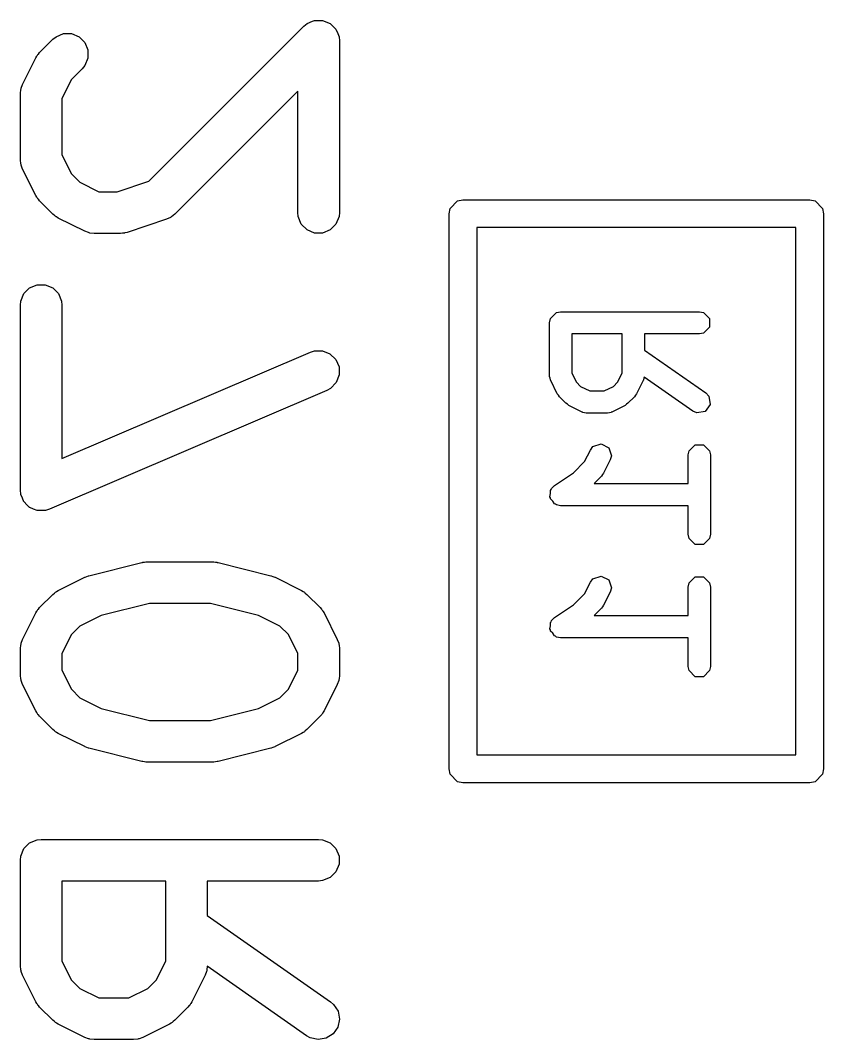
# Model space of a CAD drawing. Header units: inches. Extents: x 1.94 to 9.37, y -5.72 to -1.46.
# Drawn here: x 2.8949 to 3.0089, y -2.5291 to -2.3845 of the extents above; entities that cross this region are included whole.
import ezdxf

# ---------------------------------------------------------------- set-up
doc = ezdxf.new("R2010")
doc.units = ezdxf.units.IN
doc.header["$MEASUREMENT"] = 0
doc.layers.add('BLACK', color=250, linetype='CONTINUOUS')

msp = doc.modelspace()

# ---------------------------------------------------------------- linework, layer by layer
at = {"layer": 'BLACK', "linetype": 'CONTINUOUS'}
for p, q in [((2.91311, -2.40729), (2.93511, -2.38529)), ((2.93511, -2.38529), (2.93556, -2.38492)), ((2.93556, -2.38492), (2.93631, -2.38461)), ((2.93631, -2.38461), (2.93662, -2.38448)), ((2.93662, -2.38448), (2.93777, -2.38448)), ((2.93777, -2.38448), (2.93884, -2.38492)), ((2.93884, -2.38492), (2.93965, -2.38573)), ((2.89949, -2.38716), (2.89994, -2.38679)), ((2.89994, -2.38679), (2.901, -2.38635)), ((2.901, -2.38635), (2.90215, -2.38635)), ((2.90215, -2.38635), (2.90322, -2.38679)), ((2.90322, -2.38679), (2.90403, -2.38761)), ((2.93965, -2.38573), (2.93991, -2.38635)), ((2.93991, -2.38635), (2.94009, -2.3868)), ((2.94009, -2.3868), (2.94015, -2.38737)), ((2.89761, -2.38904), (2.89949, -2.38716)), ((2.90403, -2.38761), (2.90447, -2.38867)), ((2.94015, -2.38737), (2.94015, -2.41175)), ((2.89519, -2.39355), (2.89706, -2.3898)), ((2.89706, -2.3898), (2.89722, -2.38955)), ((2.89722, -2.38955), (2.89725, -2.38948)), ((2.89725, -2.38948), (2.89731, -2.3894)), ((2.89731, -2.3894), (2.89737, -2.38931)), ((2.89737, -2.38931), (2.89743, -2.38926)), ((2.89743, -2.38926), (2.89761, -2.38904)), ((2.90447, -2.38982), (2.90403, -2.39089)), ((2.90447, -2.38867), (2.90447, -2.38982)), ((2.90366, -2.39134), (2.90213, -2.39287)), ((2.90403, -2.39089), (2.90366, -2.39134)), ((2.89493, -2.3943), (2.89497, -2.3942)), ((2.89497, -2.3942), (2.89498, -2.39409)), ((2.89498, -2.39409), (2.89519, -2.39355)), ((2.90213, -2.39287), (2.90078, -2.39557)), ((2.89487, -2.39487), (2.89493, -2.3943)), ((2.89487, -2.40425), (2.89487, -2.39487)), ((2.90078, -2.39557), (2.90078, -2.40355)), ((2.93424, -2.3945), (2.91679, -2.41196)), ((2.93424, -2.41175), (2.93424, -2.3945)), ((2.89493, -2.40482), (2.89487, -2.40425)), ((2.90078, -2.40355), (2.90213, -2.40625)), ((2.89497, -2.40492), (2.89493, -2.40482)), ((2.89498, -2.40503), (2.89497, -2.40492)), ((2.89519, -2.40557), (2.89498, -2.40503)), ((2.89706, -2.40932), (2.89519, -2.40557)), ((2.90213, -2.40625), (2.90333, -2.40744)), ((2.90333, -2.40744), (2.90602, -2.40879)), ((2.9086, -2.40879), (2.91311, -2.40729)), ((2.89722, -2.40956), (2.89706, -2.40932)), ((2.89725, -2.40964), (2.89722, -2.40956)), ((2.89731, -2.40972), (2.89725, -2.40964)), ((2.89737, -2.40981), (2.89731, -2.40972)), ((2.89743, -2.40986), (2.89737, -2.40981)), ((2.89761, -2.41008), (2.89743, -2.40986)), ((2.89949, -2.41196), (2.89761, -2.41008)), ((2.90602, -2.40879), (2.9086, -2.40879)), ((2.95586, -2.41116), (2.95692, -2.41009)), ((2.95692, -2.41009), (2.95768, -2.40994)), ((2.95768, -2.40994), (3.00689, -2.40994)), ((3.00689, -2.40994), (3.00764, -2.41009)), ((3.00764, -2.41009), (3.00871, -2.41116)), ((2.95571, -2.41191), (2.95586, -2.41116)), ((3.00871, -2.41116), (3.00886, -2.41191)), ((2.89972, -2.41214), (2.89949, -2.41196)), ((2.89977, -2.4122), (2.89972, -2.41214)), ((2.89986, -2.41226), (2.89977, -2.4122)), ((2.89994, -2.41233), (2.89986, -2.41226)), ((2.90001, -2.41236), (2.89994, -2.41233)), ((2.90026, -2.41251), (2.90001, -2.41236)), ((2.90401, -2.41439), (2.90026, -2.41251)), ((2.91563, -2.41267), (2.91001, -2.41455)), ((2.91616, -2.41244), (2.91563, -2.41267)), ((2.91624, -2.41237), (2.91616, -2.41244)), ((2.91634, -2.41233), (2.91624, -2.41237)), ((2.91679, -2.41196), (2.91634, -2.41233)), ((2.9343, -2.41232), (2.93424, -2.41175)), ((2.93474, -2.41339), (2.9343, -2.41232)), ((2.94009, -2.41232), (2.93965, -2.41339)), ((2.94015, -2.41175), (2.94009, -2.41232)), ((2.95571, -2.49065), (2.95571, -2.41191)), ((3.00886, -2.41191), (3.00886, -2.49065)), ((2.90455, -2.41459), (2.90401, -2.41439)), ((2.93556, -2.4142), (2.93474, -2.41339)), ((2.93662, -2.41464), (2.93556, -2.4142)), ((2.93884, -2.4142), (2.93777, -2.41464)), ((2.93965, -2.41339), (2.93884, -2.4142)), ((2.95965, -2.41388), (2.95965, -2.48868)), ((3.00492, -2.41388), (2.95965, -2.41388)), ((3.00492, -2.48868), (3.00492, -2.41388)), ((2.90465, -2.4146), (2.90455, -2.41459)), ((2.90475, -2.41464), (2.90465, -2.4146)), ((2.90533, -2.4147), (2.90475, -2.41464)), ((2.90908, -2.4147), (2.90533, -2.4147)), ((2.90937, -2.41467), (2.90908, -2.4147)), ((2.90945, -2.41467), (2.90937, -2.41467)), ((2.90955, -2.41465), (2.90945, -2.41467)), ((2.90965, -2.41464), (2.90955, -2.41465)), ((2.90972, -2.41461), (2.90965, -2.41464)), ((2.91001, -2.41455), (2.90972, -2.41461)), ((2.93777, -2.41464), (2.93662, -2.41464)), ((2.89537, -2.42323), (2.89619, -2.42241)), ((2.89619, -2.42241), (2.89725, -2.42197)), ((2.89725, -2.42197), (2.8984, -2.42197)), ((2.8984, -2.42197), (2.89947, -2.42241)), ((2.89947, -2.42241), (2.90028, -2.42323)), ((2.89487, -2.42487), (2.89493, -2.42429)), ((2.89493, -2.42429), (2.89537, -2.42323)), ((2.90028, -2.42323), (2.90072, -2.42429)), ((2.90072, -2.42429), (2.90078, -2.42487)), ((2.89487, -2.45112), (2.89487, -2.42487)), ((2.90078, -2.42487), (2.90078, -2.44664)), ((2.97009, -2.42677), (2.97094, -2.42592)), ((2.97094, -2.42592), (2.97154, -2.4258)), ((2.97154, -2.4258), (2.99123, -2.4258)), ((2.99123, -2.4258), (2.99183, -2.42592)), ((2.99183, -2.42592), (2.99268, -2.42677)), ((2.96997, -2.42738), (2.97009, -2.42677)), ((2.96997, -2.43488), (2.96997, -2.42738)), ((2.99268, -2.42677), (2.99268, -2.42798)), ((2.98028, -2.42895), (2.97312, -2.42895)), ((2.97312, -2.42895), (2.97312, -2.4345)), ((2.98028, -2.4345), (2.98028, -2.42895)), ((2.99123, -2.42895), (2.98343, -2.42895)), ((2.98343, -2.42895), (2.98343, -2.43124)), ((2.99183, -2.42883), (2.99123, -2.42895)), ((2.99268, -2.42798), (2.99183, -2.42883)), ((2.90078, -2.44664), (2.93603, -2.43153)), ((2.93603, -2.43153), (2.93659, -2.43135)), ((2.93659, -2.43135), (2.93774, -2.43134)), ((2.93774, -2.43134), (2.93881, -2.43177)), ((2.93881, -2.43177), (2.93963, -2.43257)), ((2.98343, -2.43124), (2.99213, -2.43733)), ((2.93963, -2.43257), (2.94009, -2.43363)), ((2.94009, -2.43363), (2.9401, -2.43478)), ((2.97312, -2.4345), (2.97377, -2.43582)), ((2.97962, -2.43582), (2.98028, -2.4345)), ((2.93967, -2.43585), (2.93887, -2.43668)), ((2.9401, -2.43478), (2.93967, -2.43585)), ((2.96998, -2.43495), (2.96997, -2.43488)), ((2.96997, -2.43499), (2.96998, -2.43495)), ((2.97004, -2.43523), (2.96997, -2.43499)), ((2.97009, -2.43548), (2.97004, -2.43523)), ((2.97011, -2.4355), (2.97009, -2.43548)), ((2.97013, -2.43558), (2.97011, -2.4355)), ((2.97107, -2.43745), (2.97013, -2.43558)), ((2.97377, -2.43582), (2.97435, -2.43639)), ((2.97904, -2.43639), (2.97962, -2.43582)), ((2.98326, -2.43558), (2.98232, -2.43745)), ((2.98328, -2.4355), (2.98326, -2.43558)), ((2.98331, -2.43548), (2.98328, -2.4355)), ((2.98336, -2.43523), (2.98331, -2.43548)), ((2.9834, -2.43507), (2.98336, -2.43523)), ((2.99032, -2.43991), (2.9834, -2.43507)), ((2.93836, -2.43696), (2.89899, -2.45383)), ((2.93887, -2.43668), (2.93836, -2.43696)), ((2.97122, -2.43765), (2.97107, -2.43745)), ((2.97435, -2.43639), (2.97566, -2.43705)), ((2.97566, -2.43705), (2.97773, -2.43705)), ((2.97773, -2.43705), (2.97904, -2.43639)), ((2.98232, -2.43745), (2.98217, -2.43765)), ((2.99213, -2.43733), (2.99255, -2.43778)), ((2.97137, -2.43786), (2.97122, -2.43765)), ((2.9723, -2.4388), (2.97137, -2.43786)), ((2.97251, -2.43894), (2.9723, -2.4388)), ((2.97271, -2.4391), (2.97251, -2.43894)), ((2.98088, -2.43894), (2.98068, -2.4391)), ((2.98109, -2.4388), (2.98088, -2.43894)), ((2.98203, -2.43786), (2.98109, -2.4388)), ((2.98217, -2.43765), (2.98203, -2.43786)), ((2.99276, -2.43897), (2.99207, -2.43995)), ((2.99255, -2.43778), (2.99276, -2.43897)), ((2.97459, -2.44003), (2.97271, -2.4391)), ((2.97466, -2.44005), (2.97459, -2.44003)), ((2.97469, -2.44008), (2.97466, -2.44005)), ((2.97494, -2.44013), (2.97469, -2.44008)), ((2.97518, -2.4402), (2.97494, -2.44013)), ((2.97521, -2.44018), (2.97518, -2.4402)), ((2.97529, -2.4402), (2.97521, -2.44018)), ((2.9781, -2.4402), (2.97529, -2.4402)), ((2.97818, -2.44018), (2.9781, -2.4402)), ((2.97821, -2.4402), (2.97818, -2.44018)), ((2.97846, -2.44013), (2.97821, -2.4402)), ((2.97871, -2.44008), (2.97846, -2.44013)), ((2.97873, -2.44005), (2.97871, -2.44008)), ((2.97881, -2.44003), (2.97873, -2.44005)), ((2.98068, -2.4391), (2.97881, -2.44003)), ((2.99089, -2.44016), (2.99032, -2.43991)), ((2.99207, -2.43995), (2.99089, -2.44016)), ((2.97613, -2.44493), (2.97728, -2.44455)), ((2.97728, -2.44455), (2.97836, -2.44509)), ((2.98977, -2.44552), (2.99062, -2.44467)), ((2.99062, -2.44467), (2.99183, -2.44467)), ((2.99183, -2.44467), (2.99268, -2.44552)), ((2.97493, -2.44707), (2.97576, -2.44542)), ((2.97576, -2.44542), (2.97613, -2.44493)), ((2.97836, -2.44509), (2.97874, -2.44624)), ((2.97874, -2.44624), (2.97857, -2.44683)), ((2.98965, -2.44612), (2.98977, -2.44552)), ((2.98965, -2.45017), (2.98965, -2.44612)), ((2.99268, -2.44552), (2.9928, -2.44612)), ((2.9928, -2.44612), (2.9928, -2.45737)), ((2.97335, -2.44865), (2.97493, -2.44707)), ((2.97857, -2.44683), (2.97764, -2.4487)), ((2.97067, -2.45044), (2.97335, -2.44865)), ((2.97734, -2.44911), (2.97628, -2.45017)), ((2.97748, -2.4489), (2.97734, -2.44911)), ((2.97764, -2.4487), (2.97748, -2.4489)), ((2.97023, -2.45087), (2.97067, -2.45044)), ((2.97628, -2.45017), (2.98965, -2.45017)), ((2.89493, -2.45169), (2.89487, -2.45112)), ((2.89494, -2.45171), (2.89493, -2.45169)), ((2.89494, -2.45173), (2.89494, -2.45171)), ((2.89516, -2.45224), (2.89494, -2.45173)), ((2.97, -2.45205), (2.97009, -2.4516)), ((2.97009, -2.45219), (2.97, -2.45205)), ((2.97009, -2.45115), (2.9702, -2.45103)), ((2.97009, -2.4516), (2.97009, -2.45115)), ((2.9702, -2.45103), (2.97023, -2.45087)), ((2.89537, -2.45276), (2.89516, -2.45224)), ((2.89539, -2.45277), (2.89537, -2.45276)), ((2.89539, -2.45279), (2.89539, -2.45277)), ((2.89579, -2.45318), (2.89539, -2.45279)), ((2.89619, -2.45357), (2.89579, -2.45318)), ((2.97009, -2.45235), (2.97009, -2.45219)), ((2.97041, -2.45268), (2.97009, -2.45235)), ((2.97066, -2.45306), (2.97041, -2.45268)), ((2.97082, -2.45309), (2.97066, -2.45306)), ((2.97094, -2.4532), (2.97082, -2.45309)), ((2.97154, -2.45332), (2.97094, -2.4532)), ((2.98965, -2.45332), (2.97154, -2.45332)), ((2.98965, -2.45737), (2.98965, -2.45332)), ((2.8962, -2.45358), (2.89619, -2.45357)), ((2.89622, -2.45359), (2.8962, -2.45358)), ((2.89674, -2.4538), (2.89622, -2.45359)), ((2.89725, -2.45401), (2.89674, -2.4538)), ((2.89727, -2.45401), (2.89725, -2.45401)), ((2.89729, -2.45402), (2.89727, -2.45401)), ((2.89785, -2.45401), (2.89729, -2.45402)), ((2.8984, -2.45401), (2.89785, -2.45401)), ((2.89842, -2.454), (2.8984, -2.45401)), ((2.89844, -2.454), (2.89842, -2.454)), ((2.89899, -2.45383), (2.89844, -2.454)), ((2.98977, -2.45798), (2.98965, -2.45737)), ((2.9928, -2.45737), (2.99268, -2.45798)), ((2.99062, -2.45883), (2.98977, -2.45798)), ((2.99183, -2.45883), (2.99062, -2.45883)), ((2.99268, -2.45798), (2.99183, -2.45883)), ((2.90461, -2.46325), (2.91211, -2.46137)), ((2.91211, -2.46137), (2.91221, -2.46136)), ((2.91221, -2.46136), (2.91225, -2.46134)), ((2.91225, -2.46134), (2.91247, -2.46132)), ((2.91247, -2.46132), (2.91268, -2.46129)), ((2.91268, -2.46129), (2.91273, -2.4613)), ((2.91273, -2.4613), (2.91283, -2.46129)), ((2.91283, -2.46129), (2.9222, -2.46129)), ((2.9222, -2.46129), (2.9223, -2.4613)), ((2.9223, -2.4613), (2.92234, -2.46129)), ((2.92234, -2.46129), (2.92256, -2.46132)), ((2.92256, -2.46132), (2.92278, -2.46134)), ((2.92278, -2.46134), (2.92282, -2.46136)), ((2.92282, -2.46136), (2.92292, -2.46137)), ((2.92292, -2.46137), (2.93041, -2.46325)), ((2.90026, -2.46535), (2.90401, -2.46347)), ((2.90401, -2.46347), (2.90405, -2.46346)), ((2.90405, -2.46346), (2.90407, -2.46344)), ((2.90407, -2.46344), (2.90431, -2.46336)), ((2.90431, -2.46336), (2.90455, -2.46327)), ((2.90455, -2.46327), (2.90457, -2.46326)), ((2.90457, -2.46326), (2.90461, -2.46325)), ((2.93041, -2.46325), (2.93046, -2.46326)), ((2.93046, -2.46326), (2.93048, -2.46327)), ((2.93048, -2.46327), (2.93072, -2.46336)), ((2.93072, -2.46336), (2.93096, -2.46344)), ((2.93096, -2.46344), (2.93098, -2.46346)), ((2.93098, -2.46346), (2.93102, -2.46347)), ((2.93102, -2.46347), (2.93477, -2.46535)), ((2.97613, -2.46368), (2.97728, -2.4633)), ((2.97728, -2.4633), (2.97836, -2.46384)), ((2.98977, -2.46427), (2.99062, -2.46342)), ((2.99062, -2.46342), (2.99183, -2.46342)), ((2.99183, -2.46342), (2.99268, -2.46427)), ((2.97493, -2.46581), (2.97576, -2.46417)), ((2.97576, -2.46417), (2.97613, -2.46368)), ((2.97836, -2.46384), (2.97874, -2.46498)), ((2.97874, -2.46498), (2.97857, -2.46558)), ((2.98965, -2.46487), (2.98977, -2.46427)), ((2.98965, -2.46892), (2.98965, -2.46487)), ((2.99268, -2.46427), (2.9928, -2.46487)), ((2.9928, -2.46487), (2.9928, -2.47612)), ((2.89761, -2.46778), (2.89949, -2.4659)), ((2.89949, -2.4659), (2.89972, -2.46571)), ((2.89972, -2.46571), (2.89977, -2.46566)), ((2.89977, -2.46566), (2.89986, -2.4656)), ((2.89986, -2.4656), (2.89994, -2.46553)), ((2.89994, -2.46553), (2.90001, -2.4655)), ((2.90001, -2.4655), (2.90026, -2.46535)), ((2.93477, -2.46535), (2.93502, -2.4655)), ((2.93502, -2.4655), (2.93509, -2.46553)), ((2.93509, -2.46553), (2.93517, -2.4656)), ((2.93517, -2.4656), (2.93526, -2.46566)), ((2.93526, -2.46566), (2.93531, -2.46571)), ((2.93531, -2.46571), (2.93554, -2.4659)), ((2.93554, -2.4659), (2.93741, -2.46778)), ((2.97335, -2.4674), (2.97493, -2.46581)), ((2.97857, -2.46558), (2.97764, -2.46745)), ((2.89737, -2.46805), (2.89743, -2.468)), ((2.89743, -2.468), (2.89761, -2.46778)), ((2.91319, -2.46719), (2.90636, -2.4689)), ((2.92184, -2.46719), (2.91319, -2.46719)), ((2.92867, -2.4689), (2.92184, -2.46719)), ((2.93741, -2.46778), (2.9376, -2.468)), ((2.9376, -2.468), (2.93766, -2.46805)), ((2.97067, -2.46919), (2.97335, -2.4674)), ((2.97734, -2.46786), (2.97628, -2.46892)), ((2.97748, -2.46765), (2.97734, -2.46786)), ((2.97764, -2.46745), (2.97748, -2.46765)), ((2.89519, -2.47229), (2.89706, -2.46854)), ((2.89706, -2.46854), (2.89722, -2.46829)), ((2.89722, -2.46829), (2.89725, -2.46822)), ((2.89725, -2.46822), (2.89731, -2.46814)), ((2.89731, -2.46814), (2.89737, -2.46805)), ((2.90636, -2.4689), (2.90333, -2.47042)), ((2.9317, -2.47042), (2.92867, -2.4689)), ((2.93766, -2.46805), (2.93771, -2.46814)), ((2.93771, -2.46814), (2.93778, -2.46822)), ((2.93778, -2.46822), (2.93781, -2.46829)), ((2.93781, -2.46829), (2.93796, -2.46854)), ((2.93796, -2.46854), (2.93984, -2.47229)), ((2.97023, -2.46962), (2.97067, -2.46919)), ((2.97628, -2.46892), (2.98965, -2.46892)), ((2.90333, -2.47042), (2.90213, -2.47161)), ((2.9329, -2.47161), (2.9317, -2.47042)), ((2.97, -2.4708), (2.97009, -2.47035)), ((2.97009, -2.47094), (2.97, -2.4708)), ((2.97009, -2.46989), (2.9702, -2.46978)), ((2.97009, -2.47035), (2.97009, -2.46989)), ((2.9702, -2.46978), (2.97023, -2.46962)), ((2.89498, -2.47283), (2.89519, -2.47229)), ((2.90213, -2.47161), (2.90078, -2.47431)), ((2.93424, -2.47431), (2.9329, -2.47161)), ((2.93984, -2.47229), (2.94005, -2.47283)), ((2.97009, -2.4711), (2.97009, -2.47094)), ((2.97041, -2.47142), (2.97009, -2.4711)), ((2.97066, -2.4718), (2.97041, -2.47142)), ((2.97082, -2.47184), (2.97066, -2.4718)), ((2.97094, -2.47195), (2.97082, -2.47184)), ((2.97154, -2.47207), (2.97094, -2.47195)), ((2.98965, -2.47207), (2.97154, -2.47207)), ((2.98965, -2.47612), (2.98965, -2.47207)), ((2.89487, -2.47361), (2.89493, -2.47304)), ((2.89487, -2.47736), (2.89487, -2.47361)), ((2.89493, -2.47304), (2.89497, -2.47294)), ((2.89497, -2.47294), (2.89498, -2.47283)), ((2.94005, -2.47283), (2.94005, -2.47294)), ((2.94005, -2.47294), (2.94009, -2.47304)), ((2.94009, -2.47304), (2.94015, -2.47361)), ((2.94015, -2.47361), (2.94015, -2.47736)), ((2.90078, -2.47431), (2.90078, -2.47667)), ((2.93424, -2.47667), (2.93424, -2.47431)), ((2.90078, -2.47667), (2.90213, -2.47936)), ((2.9329, -2.47936), (2.93424, -2.47667)), ((2.98977, -2.47672), (2.98965, -2.47612)), ((2.9928, -2.47612), (2.99268, -2.47672)), ((2.89493, -2.47794), (2.89487, -2.47736)), ((2.89497, -2.47804), (2.89493, -2.47794)), ((2.89498, -2.47814), (2.89497, -2.47804)), ((2.94009, -2.47794), (2.94005, -2.47804)), ((2.94005, -2.47804), (2.94005, -2.47814)), ((2.94015, -2.47736), (2.94009, -2.47794)), ((2.99062, -2.47758), (2.98977, -2.47672)), ((2.99183, -2.47758), (2.99062, -2.47758)), ((2.99268, -2.47672), (2.99183, -2.47758)), ((2.89519, -2.47868), (2.89498, -2.47814)), ((2.89706, -2.48243), (2.89519, -2.47868)), ((2.90213, -2.47936), (2.90333, -2.48056)), ((2.9317, -2.48056), (2.9329, -2.47936)), ((2.93984, -2.47868), (2.93796, -2.48243)), ((2.94005, -2.47814), (2.93984, -2.47868)), ((2.90333, -2.48056), (2.90636, -2.48208)), ((2.92867, -2.48208), (2.9317, -2.48056)), ((2.89722, -2.48268), (2.89706, -2.48243)), ((2.90636, -2.48208), (2.91319, -2.48378)), ((2.92184, -2.48378), (2.92867, -2.48208)), ((2.93796, -2.48243), (2.93781, -2.48268)), ((2.89725, -2.48275), (2.89722, -2.48268)), ((2.89731, -2.48283), (2.89725, -2.48275)), ((2.89737, -2.48292), (2.89731, -2.48283)), ((2.89743, -2.48297), (2.89737, -2.48292)), ((2.89761, -2.4832), (2.89743, -2.48297)), ((2.89949, -2.48507), (2.89761, -2.4832)), ((2.91319, -2.48378), (2.92184, -2.48378)), ((2.93741, -2.4832), (2.93554, -2.48507)), ((2.9376, -2.48297), (2.93741, -2.4832)), ((2.93766, -2.48292), (2.9376, -2.48297)), ((2.93771, -2.48283), (2.93766, -2.48292)), ((2.93778, -2.48275), (2.93771, -2.48283)), ((2.93781, -2.48268), (2.93778, -2.48275)), ((2.89972, -2.48526), (2.89949, -2.48507)), ((2.89977, -2.48532), (2.89972, -2.48526)), ((2.89986, -2.48538), (2.89977, -2.48532)), ((2.93526, -2.48532), (2.93517, -2.48538)), ((2.93531, -2.48526), (2.93526, -2.48532)), ((2.93554, -2.48507), (2.93531, -2.48526)), ((2.89994, -2.48544), (2.89986, -2.48538)), ((2.90001, -2.48547), (2.89994, -2.48544)), ((2.90026, -2.48563), (2.90001, -2.48547)), ((2.90401, -2.4875), (2.90026, -2.48563)), ((2.93477, -2.48563), (2.93102, -2.4875)), ((2.93502, -2.48547), (2.93477, -2.48563)), ((2.93509, -2.48544), (2.93502, -2.48547)), ((2.93517, -2.48538), (2.93509, -2.48544)), ((2.90405, -2.48752), (2.90401, -2.4875)), ((2.90407, -2.48753), (2.90405, -2.48752)), ((2.90431, -2.48762), (2.90407, -2.48753)), ((2.90455, -2.48771), (2.90431, -2.48762)), ((2.90457, -2.48771), (2.90455, -2.48771)), ((2.90461, -2.48773), (2.90457, -2.48771)), ((2.91211, -2.4896), (2.90461, -2.48773)), ((2.93041, -2.48773), (2.92292, -2.4896)), ((2.93046, -2.48771), (2.93041, -2.48773)), ((2.93048, -2.48771), (2.93046, -2.48771)), ((2.93072, -2.48762), (2.93048, -2.48771)), ((2.93096, -2.48753), (2.93072, -2.48762)), ((2.93098, -2.48752), (2.93096, -2.48753)), ((2.93102, -2.4875), (2.93098, -2.48752)), ((2.91221, -2.48962), (2.91211, -2.4896)), ((2.91225, -2.48963), (2.91221, -2.48962)), ((2.91247, -2.48965), (2.91225, -2.48963)), ((2.91268, -2.48969), (2.91247, -2.48965)), ((2.91273, -2.48968), (2.91268, -2.48969)), ((2.91283, -2.48969), (2.91273, -2.48968)), ((2.9222, -2.48969), (2.91283, -2.48969)), ((2.9223, -2.48968), (2.9222, -2.48969)), ((2.92234, -2.48969), (2.9223, -2.48968)), ((2.92256, -2.48965), (2.92234, -2.48969)), ((2.92278, -2.48963), (2.92256, -2.48965)), ((2.92282, -2.48962), (2.92278, -2.48963)), ((2.92292, -2.4896), (2.92282, -2.48962)), ((2.95965, -2.48868), (3.00492, -2.48868)), ((2.95586, -2.4914), (2.95571, -2.49065)), ((3.00886, -2.49065), (3.00871, -2.4914)), ((2.95692, -2.49247), (2.95586, -2.4914)), ((2.95768, -2.49262), (2.95692, -2.49247)), ((3.00764, -2.49247), (3.00689, -2.49262)), ((3.00871, -2.4914), (3.00764, -2.49247)), ((3.00689, -2.49262), (2.95768, -2.49262)), ((2.89537, -2.50197), (2.89619, -2.50115)), ((2.89619, -2.50115), (2.89725, -2.50071)), ((2.89725, -2.50071), (2.89783, -2.50066)), ((2.89783, -2.50066), (2.9372, -2.50066)), ((2.9372, -2.50066), (2.93777, -2.50071)), ((2.93777, -2.50071), (2.93884, -2.50115)), ((2.93884, -2.50115), (2.93965, -2.50197)), ((2.89493, -2.50303), (2.89537, -2.50197)), ((2.93965, -2.50197), (2.94009, -2.50303)), ((2.89487, -2.50361), (2.89493, -2.50303)), ((2.89487, -2.51861), (2.89487, -2.50361)), ((2.94009, -2.50303), (2.94009, -2.50419)), ((2.93965, -2.50525), (2.93884, -2.50606)), ((2.94009, -2.50419), (2.93965, -2.50525)), ((2.9155, -2.50656), (2.90078, -2.50656)), ((2.90078, -2.50656), (2.90078, -2.51791)), ((2.9155, -2.51791), (2.9155, -2.50656)), ((2.9372, -2.50656), (2.9214, -2.50656)), ((2.9214, -2.50656), (2.9214, -2.51145)), ((2.93777, -2.5065), (2.9372, -2.50656)), ((2.93884, -2.50606), (2.93777, -2.5065)), ((2.9214, -2.51145), (2.93889, -2.52369)), ((2.89493, -2.51918), (2.89487, -2.51861)), ((2.90078, -2.51791), (2.90213, -2.52061)), ((2.91415, -2.52061), (2.9155, -2.51791)), ((2.89497, -2.51928), (2.89493, -2.51918)), ((2.89498, -2.51939), (2.89497, -2.51928)), ((2.89519, -2.51993), (2.89498, -2.51939)), ((2.89706, -2.52368), (2.89519, -2.51993)), ((2.92109, -2.51993), (2.91922, -2.52368)), ((2.9213, -2.51939), (2.92109, -2.51993)), ((2.92131, -2.51928), (2.9213, -2.51939)), ((2.92135, -2.51918), (2.92131, -2.51928)), ((2.9214, -2.51865), (2.92135, -2.51918)), ((2.9355, -2.52853), (2.9214, -2.51865)), ((2.90213, -2.52061), (2.90333, -2.5218)), ((2.91295, -2.5218), (2.91415, -2.52061)), ((2.90333, -2.5218), (2.90602, -2.52315)), ((2.91025, -2.52315), (2.91295, -2.5218)), ((2.89722, -2.52393), (2.89706, -2.52368)), ((2.89725, -2.524), (2.89722, -2.52393)), ((2.89731, -2.52408), (2.89725, -2.524)), ((2.89737, -2.52417), (2.89731, -2.52408)), ((2.89743, -2.52422), (2.89737, -2.52417)), ((2.89761, -2.52444), (2.89743, -2.52422)), ((2.90602, -2.52315), (2.91025, -2.52315)), ((2.91885, -2.52422), (2.91866, -2.52444)), ((2.91891, -2.52417), (2.91885, -2.52422)), ((2.91896, -2.52408), (2.91891, -2.52417)), ((2.91903, -2.524), (2.91896, -2.52408)), ((2.91906, -2.52393), (2.91903, -2.524)), ((2.91922, -2.52368), (2.91906, -2.52393)), ((2.93889, -2.52369), (2.93933, -2.52406)), ((2.93933, -2.52406), (2.93995, -2.52504)), ((2.89949, -2.52632), (2.89761, -2.52444)), ((2.91866, -2.52444), (2.91679, -2.52632)), ((2.93995, -2.52504), (2.94015, -2.52617)), ((2.89972, -2.5265), (2.89949, -2.52632)), ((2.89977, -2.52656), (2.89972, -2.5265)), ((2.89986, -2.52662), (2.89977, -2.52656)), ((2.89994, -2.52669), (2.89986, -2.52662)), ((2.90001, -2.52672), (2.89994, -2.52669)), ((2.90026, -2.52687), (2.90001, -2.52672)), ((2.90401, -2.52875), (2.90026, -2.52687)), ((2.91602, -2.52687), (2.91227, -2.52875)), ((2.91627, -2.52672), (2.91602, -2.52687)), ((2.91634, -2.52669), (2.91627, -2.52672)), ((2.91642, -2.52662), (2.91634, -2.52669)), ((2.91651, -2.52656), (2.91642, -2.52662)), ((2.91656, -2.5265), (2.91651, -2.52656)), ((2.91679, -2.52632), (2.91656, -2.5265)), ((2.94015, -2.52617), (2.9399, -2.52729)), ((2.93601, -2.52881), (2.9355, -2.52853)), ((2.93924, -2.52824), (2.93827, -2.52886)), ((2.9399, -2.52729), (2.93924, -2.52824)), ((2.90455, -2.52895), (2.90401, -2.52875)), ((2.90465, -2.52896), (2.90455, -2.52895)), ((2.90475, -2.529), (2.90465, -2.52896)), ((2.90533, -2.52906), (2.90475, -2.529)), ((2.91095, -2.52906), (2.90533, -2.52906)), ((2.91153, -2.529), (2.91095, -2.52906)), ((2.91162, -2.52896), (2.91153, -2.529)), ((2.91173, -2.52895), (2.91162, -2.52896)), ((2.91227, -2.52875), (2.91173, -2.52895)), ((2.93713, -2.52906), (2.93601, -2.52881)), ((2.93827, -2.52886), (2.93713, -2.52906))]:
    msp.add_line(p, q, dxfattribs=at)

doc.saveas('drawing.dxf')
